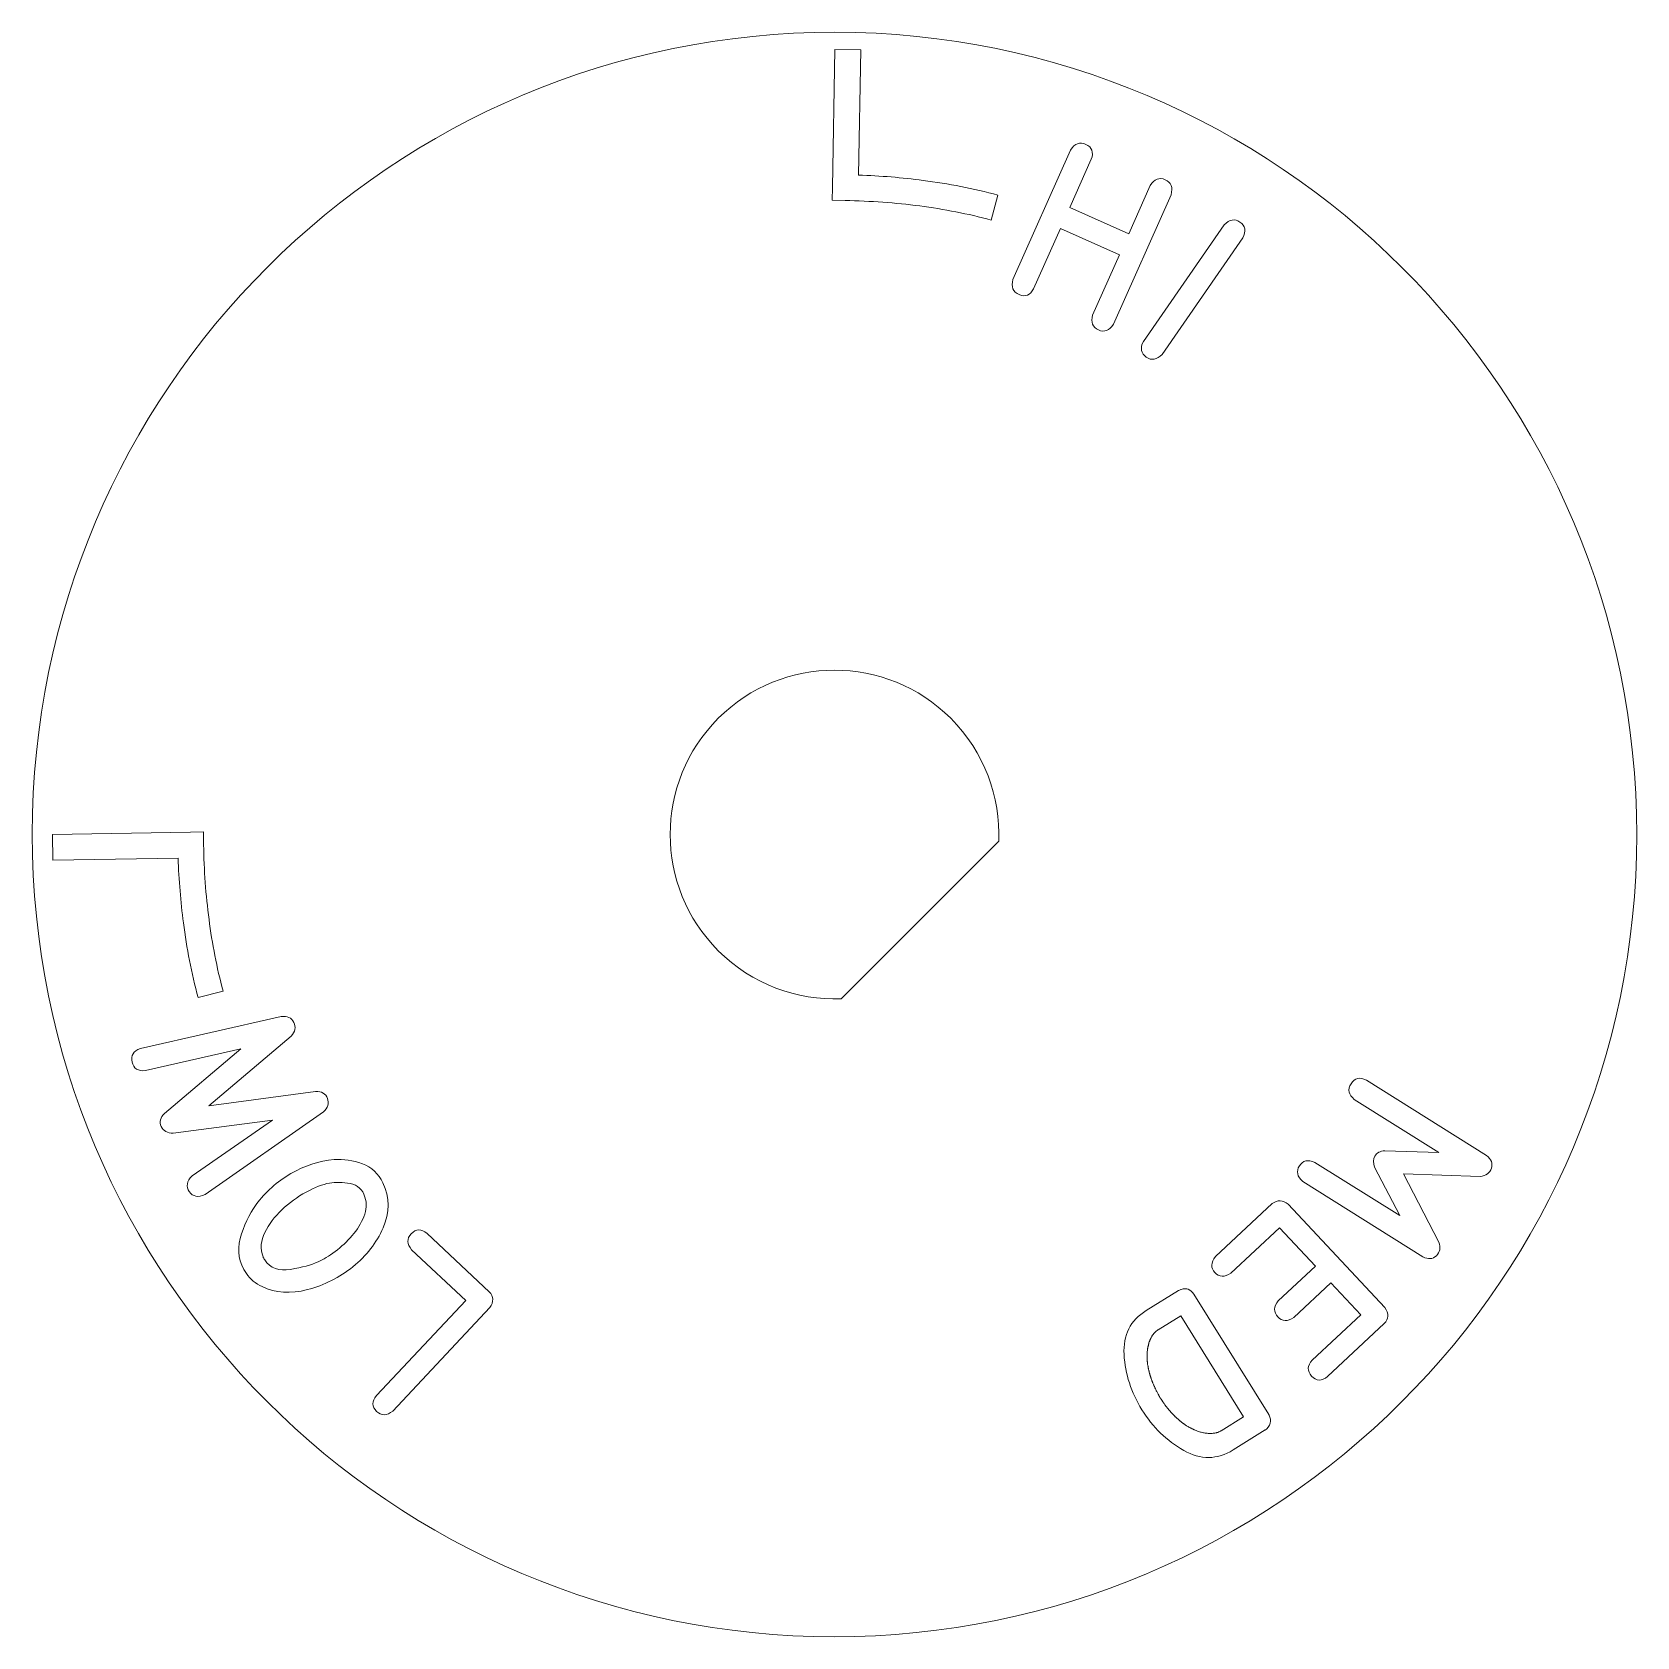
# Model space of a CAD drawing. Header units: millimetres. Extents: x -288 to 359, y -150 to 98.
# Drawn here: x -205.18 to -174.18, y -140.06 to -109.05 of the extents above; entities that cross this region are included whole.
import ezdxf

# ---------------------------------------------------------------- set-up
doc = ezdxf.new("R2010")
doc.units = ezdxf.units.MM
doc.header["$MEASUREMENT"] = 0
doc.layers.add('Cut', color=7, linetype='Continuous', plot=False)
doc.layers.add('Engrave', color=7, linetype='Continuous')

msp = doc.modelspace()

# ---------------------------------------------------------------- linework, layer by layer
at = {"layer": 'Cut', "color": 250, "lineweight": 9}
for points, knots in [([(-174.1808, -124.5578), (-174.1841, -133.1182), (-181.1264, -140.0551), (-189.6868, -140.0518), (-189.6868, -140.0518), (-198.2471, -140.0485), (-205.1841, -133.1063), (-205.1808, -124.5458), (-205.1808, -124.5458), (-205.1775, -115.9854), (-198.2352, -109.0485), (-189.6748, -109.0518), (-189.6748, -109.0518), (-181.1145, -109.0551), (-174.1775, -115.9973), (-174.1808, -124.5578)], [0, 0, 0, 0, 0.2, 0.2, 0.2, 0.2, 0.4, 0.4, 0.4, 0.4, 0.6, 0.6, 0.6, 0.6, 1, 1, 1, 1]), ([(-187.4357, -122.3067), (-186.7827, -122.9597), (-186.4738, -123.8266), (-186.5086, -124.6818), (-186.5086, -124.6818), (-186.5086, -124.6818), (-189.5508, -127.724), (-189.5508, -127.724), (-189.5508, -127.724), (-190.406, -127.7588), (-191.2729, -127.4499), (-191.9259, -126.7969), (-191.9259, -126.7969), (-193.1658, -125.557), (-193.1658, -123.5466), (-191.9259, -122.3067), (-191.9259, -122.3067), (-190.686, -121.0668), (-188.6756, -121.0668), (-187.4357, -122.3067)], [0, 0, 0, 0, 0.1666667, 0.1666667, 0.1666667, 0.1666667, 0.3333333, 0.3333333, 0.3333333, 0.3333333, 0.5, 0.5, 0.5, 0.5, 0.6666667, 0.6666667, 0.6666667, 0.6666667, 1, 1, 1, 1])]:
    msp.add_open_spline(points, degree=3, knots=knots, dxfattribs=at)
at = {"layer": 'Engrave', "color": 240, "lineweight": 9}
for points, knots in [([(-189.175, -109.3907), (-189.175, -109.3907), (-189.2159, -111.811), (-189.2159, -111.811), (-189.2159, -111.811), (-188.7934, -111.8259), (-188.3774, -111.8597), (-187.9686, -111.9135), (-187.9686, -111.9135), (-187.4763, -111.9783), (-186.9936, -112.072), (-186.5223, -112.1966), (-186.5223, -112.1966), (-186.5223, -112.1966), (-186.6507, -112.6793), (-186.6507, -112.6793), (-186.6507, -112.6793), (-187.103, -112.5597), (-187.5645, -112.4701), (-188.0335, -112.4083), (-188.0335, -112.4083), (-188.5061, -112.3461), (-188.987, -112.3116), (-189.4749, -112.3029), (-189.4749, -112.3029), (-189.4749, -112.3029), (-189.7242, -112.2986), (-189.7242, -112.2986), (-189.7242, -112.2986), (-189.7242, -112.2986), (-189.72, -112.0494), (-189.72, -112.0494), (-189.72, -112.0494), (-189.72, -112.0494), (-189.675, -109.3823), (-189.675, -109.3823), (-189.675, -109.3823), (-189.675, -109.3823), (-189.175, -109.3907), (-189.175, -109.3907)], [0, 0, 0, 0, 0.0909091, 0.0909091, 0.0909091, 0.0909091, 0.1818182, 0.1818182, 0.1818182, 0.1818182, 0.2727273, 0.2727273, 0.2727273, 0.2727273, 0.3636364, 0.3636364, 0.3636364, 0.3636364, 0.4545455, 0.4545455, 0.4545455, 0.4545455, 0.5454545, 0.5454545, 0.5454545, 0.5454545, 0.6363636, 0.6363636, 0.6363636, 0.6363636, 0.7272727, 0.7272727, 0.7272727, 0.7272727, 0.8181818, 0.8181818, 0.8181818, 0.8181818, 1, 1, 1, 1]), ([(-186.2322, -113.8297), (-186.2322, -113.8297), (-185.1187, -111.3271), (-185.1187, -111.3271), (-185.1187, -111.3271), (-185.0383, -111.2003), (-184.9394, -111.1641), (-184.823, -111.219), (-184.823, -111.219), (-184.706, -111.2734), (-184.6713, -111.369), (-184.7195, -111.5046), (-184.7195, -111.5046), (-184.7195, -111.5046), (-185.1355, -112.4403), (-185.1355, -112.4403), (-185.1355, -112.4403), (-185.1355, -112.4403), (-183.9962, -112.9475), (-183.9962, -112.9475), (-183.9962, -112.9475), (-183.9962, -112.9475), (-183.5798, -112.0117), (-183.5798, -112.0117), (-183.5798, -112.0117), (-183.501, -111.8874), (-183.4043, -111.8502), (-183.2905, -111.9004), (-183.2905, -111.9004), (-183.1765, -111.9506), (-183.1387, -112.0472), (-183.1776, -112.1908), (-183.1776, -112.1908), (-183.1776, -112.1908), (-184.291, -114.6933), (-184.291, -114.6933), (-184.291, -114.6933), (-184.3714, -114.8171), (-184.468, -114.8538), (-184.5814, -114.8026), (-184.5814, -114.8026), (-184.6952, -114.7514), (-184.732, -114.6552), (-184.6933, -114.5148), (-184.6933, -114.5148), (-184.6933, -114.5148), (-184.1748, -113.3497), (-184.1748, -113.3497), (-184.1748, -113.3497), (-184.1748, -113.3497), (-185.3147, -112.8426), (-185.3147, -112.8426), (-185.3147, -112.8426), (-185.3147, -112.8426), (-185.833, -114.0077), (-185.833, -114.0077), (-185.833, -114.0077), (-185.9014, -114.1331), (-185.9948, -114.171), (-186.1134, -114.1202), (-186.1134, -114.1202), (-186.2326, -114.0694), (-186.272, -113.9728), (-186.2322, -113.8297)], [0, 0, 0, 0, 0.0588235, 0.0588235, 0.0588235, 0.0588235, 0.1176471, 0.1176471, 0.1176471, 0.1176471, 0.1764706, 0.1764706, 0.1764706, 0.1764706, 0.2352941, 0.2352941, 0.2352941, 0.2352941, 0.2941176, 0.2941176, 0.2941176, 0.2941176, 0.3529412, 0.3529412, 0.3529412, 0.3529412, 0.4117647, 0.4117647, 0.4117647, 0.4117647, 0.4705882, 0.4705882, 0.4705882, 0.4705882, 0.5294118, 0.5294118, 0.5294118, 0.5294118, 0.5882353, 0.5882353, 0.5882353, 0.5882353, 0.6470588, 0.6470588, 0.6470588, 0.6470588, 0.7058824, 0.7058824, 0.7058824, 0.7058824, 0.7647059, 0.7647059, 0.7647059, 0.7647059, 0.8235294, 0.8235294, 0.8235294, 0.8235294, 0.8823529, 0.8823529, 0.8823529, 0.8823529, 1, 1, 1, 1]), ([(-183.3523, -115.2751), (-183.4542, -115.3822), (-183.5557, -115.3994), (-183.6575, -115.3282), (-183.6575, -115.3282), (-183.7598, -115.257), (-183.7786, -115.1554), (-183.7137, -115.0246), (-183.7137, -115.0246), (-183.7137, -115.0246), (-182.1515, -112.7742), (-182.1515, -112.7742), (-182.1515, -112.7742), (-182.0508, -112.667), (-181.9491, -112.6488), (-181.8463, -112.7189), (-181.8463, -112.7189), (-181.7441, -112.7896), (-181.7253, -112.8917), (-181.79, -113.0252), (-181.79, -113.0252), (-181.79, -113.0252), (-183.3523, -115.2751), (-183.3523, -115.2751)], [0, 0, 0, 0, 0.1428571, 0.1428571, 0.1428571, 0.1428571, 0.2857143, 0.2857143, 0.2857143, 0.2857143, 0.4285714, 0.4285714, 0.4285714, 0.4285714, 0.5714286, 0.5714286, 0.5714286, 0.5714286, 0.7142857, 0.7142857, 0.7142857, 0.7142857, 1, 1, 1, 1]), ([(-204.7831, -125.0501), (-204.7831, -125.0501), (-202.3629, -125.0103), (-202.3629, -125.0103), (-202.3629, -125.0103), (-202.3481, -125.4327), (-202.3145, -125.8487), (-202.2608, -126.2576), (-202.2608, -126.2576), (-202.1962, -126.7499), (-202.1028, -127.2326), (-201.9783, -127.704), (-201.9783, -127.704), (-201.9783, -127.704), (-201.4956, -127.5758), (-201.4956, -127.5758), (-201.4956, -127.5758), (-201.6151, -127.1235), (-201.7045, -126.6619), (-201.766, -126.1929), (-201.766, -126.1929), (-201.828, -125.7203), (-201.8623, -125.2393), (-201.8708, -124.7514), (-201.8708, -124.7514), (-201.8708, -124.7514), (-201.8751, -124.5021), (-201.8751, -124.5021), (-201.8751, -124.5021), (-201.8751, -124.5021), (-202.1242, -124.5062), (-202.1242, -124.5062), (-202.1242, -124.5062), (-202.1242, -124.5062), (-204.7913, -124.5501), (-204.7913, -124.5501), (-204.7913, -124.5501), (-204.7913, -124.5501), (-204.7831, -125.0501), (-204.7831, -125.0501)], [0, 0, 0, 0, 0.0909091, 0.0909091, 0.0909091, 0.0909091, 0.1818182, 0.1818182, 0.1818182, 0.1818182, 0.2727273, 0.2727273, 0.2727273, 0.2727273, 0.3636364, 0.3636364, 0.3636364, 0.3636364, 0.4545455, 0.4545455, 0.4545455, 0.4545455, 0.5454545, 0.5454545, 0.5454545, 0.5454545, 0.6363636, 0.6363636, 0.6363636, 0.6363636, 0.7272727, 0.7272727, 0.7272727, 0.7272727, 0.8181818, 0.8181818, 0.8181818, 0.8181818, 1, 1, 1, 1]), ([(-202.6265, -129.9397), (-202.6265, -129.9397), (-201.152, -128.6939), (-201.152, -128.6939), (-201.152, -128.6939), (-201.152, -128.6939), (-202.9932, -129.1124), (-202.9932, -129.1124), (-202.9932, -129.1124), (-203.1381, -129.129), (-203.2243, -129.0742), (-203.2517, -128.9484), (-203.2517, -128.9484), (-203.2799, -128.8222), (-203.2261, -128.7349), (-203.0915, -128.6868), (-203.0915, -128.6868), (-203.0915, -128.6868), (-200.3724, -128.0694), (-200.3724, -128.0694), (-200.3724, -128.0694), (-200.2546, -128.0531), (-200.1728, -128.091), (-200.1275, -128.1821), (-200.1275, -128.1821), (-200.0828, -128.2734), (-200.1006, -128.3619), (-200.1814, -128.4472), (-200.1814, -128.4472), (-200.1814, -128.4472), (-201.7721, -129.7919), (-201.7721, -129.7919), (-201.7721, -129.7919), (-201.7721, -129.7919), (-199.7095, -129.5144), (-199.7095, -129.5144), (-199.7095, -129.5144), (-199.5877, -129.5123), (-199.5107, -129.5582), (-199.4776, -129.6506), (-199.4776, -129.6506), (-199.4446, -129.7434), (-199.4709, -129.8304), (-199.5564, -129.9126), (-199.5564, -129.9126), (-199.5564, -129.9126), (-201.842, -131.5102), (-201.842, -131.5102), (-201.842, -131.5102), (-201.9769, -131.57), (-202.0781, -131.5507), (-202.1462, -131.4518), (-202.1462, -131.4518), (-202.2142, -131.3535), (-202.1965, -131.2517), (-202.0926, -131.1471), (-202.0926, -131.1471), (-202.0926, -131.1471), (-200.5399, -130.0684), (-200.5399, -130.0684), (-200.5399, -130.0684), (-200.5399, -130.0684), (-202.4567, -130.3235), (-202.4567, -130.3235), (-202.4567, -130.3235), (-202.5683, -130.3245), (-202.6454, -130.2806), (-202.6874, -130.1926), (-202.6874, -130.1926), (-202.73, -130.1047), (-202.7095, -130.0203), (-202.6265, -129.9397)], [0, 0, 0, 0, 0.0526316, 0.0526316, 0.0526316, 0.0526316, 0.1052632, 0.1052632, 0.1052632, 0.1052632, 0.1578947, 0.1578947, 0.1578947, 0.1578947, 0.2105263, 0.2105263, 0.2105263, 0.2105263, 0.2631579, 0.2631579, 0.2631579, 0.2631579, 0.3157895, 0.3157895, 0.3157895, 0.3157895, 0.3684211, 0.3684211, 0.3684211, 0.3684211, 0.4210526, 0.4210526, 0.4210526, 0.4210526, 0.4736842, 0.4736842, 0.4736842, 0.4736842, 0.5263158, 0.5263158, 0.5263158, 0.5263158, 0.5789474, 0.5789474, 0.5789474, 0.5789474, 0.6315789, 0.6315789, 0.6315789, 0.6315789, 0.6842105, 0.6842105, 0.6842105, 0.6842105, 0.7368421, 0.7368421, 0.7368421, 0.7368421, 0.7894737, 0.7894737, 0.7894737, 0.7894737, 0.8421053, 0.8421053, 0.8421053, 0.8421053, 0.8947368, 0.8947368, 0.8947368, 0.8947368, 1, 1, 1, 1]), ([(-180.6324, -131.256), (-180.7425, -131.1602), (-180.7647, -131.0597), (-180.699, -130.9554), (-180.699, -130.9554), (-180.6329, -130.8512), (-180.5334, -130.8279), (-180.4001, -130.8862), (-180.4001, -130.8862), (-180.4001, -130.8862), (-178.7609, -131.9146), (-178.7609, -131.9146), (-178.7609, -131.9146), (-178.7609, -131.9146), (-179.2486, -130.9812), (-179.2486, -130.9812), (-179.2486, -130.9812), (-179.2761, -130.897), (-179.2729, -130.824), (-179.2385, -130.7637), (-179.2385, -130.7637), (-179.2041, -130.7028), (-179.1406, -130.6689), (-179.0486, -130.6621), (-179.0486, -130.6621), (-179.0486, -130.6621), (-178.0013, -130.6956), (-178.0013, -130.6956), (-178.0013, -130.6956), (-178.0013, -130.6956), (-179.6373, -129.6708), (-179.6373, -129.6708), (-179.6373, -129.6708), (-179.75, -129.5803), (-179.7711, -129.4792), (-179.7002, -129.3671), (-179.7002, -129.3671), (-179.6293, -129.2549), (-179.5304, -129.2322), (-179.4044, -129.2993), (-179.4044, -129.2993), (-179.4044, -129.2993), (-177.0864, -130.754), (-177.0864, -130.754), (-177.0864, -130.754), (-176.9901, -130.8238), (-176.9578, -130.9059), (-176.9891, -130.9995), (-176.9891, -130.9995), (-177.0209, -131.0932), (-177.0929, -131.1466), (-177.2061, -131.1598), (-177.2061, -131.1598), (-177.2061, -131.1598), (-178.6877, -131.1103), (-178.6877, -131.1103), (-178.6877, -131.1103), (-178.6877, -131.1103), (-178.0027, -132.4291), (-178.0027, -132.4291), (-178.0027, -132.4291), (-177.9652, -132.5366), (-177.9816, -132.6245), (-178.0519, -132.6916), (-178.0519, -132.6916), (-178.1224, -132.7588), (-178.2097, -132.7651), (-178.3144, -132.7106), (-178.3144, -132.7106), (-178.3144, -132.7106), (-180.6324, -131.256), (-180.6324, -131.256)], [0, 0, 0, 0, 0.0526316, 0.0526316, 0.0526316, 0.0526316, 0.1052632, 0.1052632, 0.1052632, 0.1052632, 0.1578947, 0.1578947, 0.1578947, 0.1578947, 0.2105263, 0.2105263, 0.2105263, 0.2105263, 0.2631579, 0.2631579, 0.2631579, 0.2631579, 0.3157895, 0.3157895, 0.3157895, 0.3157895, 0.3684211, 0.3684211, 0.3684211, 0.3684211, 0.4210526, 0.4210526, 0.4210526, 0.4210526, 0.4736842, 0.4736842, 0.4736842, 0.4736842, 0.5263158, 0.5263158, 0.5263158, 0.5263158, 0.5789474, 0.5789474, 0.5789474, 0.5789474, 0.6315789, 0.6315789, 0.6315789, 0.6315789, 0.6842105, 0.6842105, 0.6842105, 0.6842105, 0.7368421, 0.7368421, 0.7368421, 0.7368421, 0.7894737, 0.7894737, 0.7894737, 0.7894737, 0.8421053, 0.8421053, 0.8421053, 0.8421053, 0.8947368, 0.8947368, 0.8947368, 0.8947368, 1, 1, 1, 1]), ([(-200.8569, -131.6999), (-200.676, -131.459), (-200.4522, -131.2604), (-200.1857, -131.1045), (-200.1857, -131.1045), (-199.9192, -130.9484), (-199.6401, -130.8585), (-199.3485, -130.8337), (-199.3485, -130.8337), (-199.1664, -130.8193), (-198.9845, -130.8462), (-198.8032, -130.9138), (-198.8032, -130.9138), (-198.6217, -130.9819), (-198.4898, -131.1044), (-198.4076, -131.2808), (-198.4076, -131.2808), (-198.2748, -131.5696), (-198.2723, -131.8595), (-198.4015, -132.1508), (-198.4015, -132.1508), (-198.5302, -132.4421), (-198.7245, -132.6926), (-198.9848, -132.902), (-198.9848, -132.902), (-199.245, -133.1115), (-199.5375, -133.259), (-199.8625, -133.3452), (-199.8625, -133.3452), (-200.1871, -133.4312), (-200.4797, -133.4121), (-200.7398, -133.2881), (-200.7398, -133.2881), (-200.8672, -133.2281), (-200.9686, -133.1432), (-201.0445, -133.0335), (-201.0445, -133.0335), (-201.1891, -132.8247), (-201.2282, -132.5992), (-201.1621, -132.3575), (-201.1621, -132.3575), (-201.0965, -132.1164), (-200.9949, -131.897), (-200.8569, -131.6999)], [0, 0, 0, 0, 0.0833333, 0.0833333, 0.0833333, 0.0833333, 0.1666667, 0.1666667, 0.1666667, 0.1666667, 0.25, 0.25, 0.25, 0.25, 0.3333333, 0.3333333, 0.3333333, 0.3333333, 0.4166667, 0.4166667, 0.4166667, 0.4166667, 0.5, 0.5, 0.5, 0.5, 0.5833333, 0.5833333, 0.5833333, 0.5833333, 0.6666667, 0.6666667, 0.6666667, 0.6666667, 0.75, 0.75, 0.75, 0.75, 0.8333333, 0.8333333, 0.8333333, 0.8333333, 1, 1, 1, 1]), ([(-200.6894, -132.7729), (-200.5813, -132.9293), (-200.4153, -132.9894), (-200.1919, -132.9533), (-200.1919, -132.9533), (-199.968, -132.9173), (-199.7895, -132.8685), (-199.6555, -132.8074), (-199.6555, -132.8074), (-199.5581, -132.7638), (-199.4489, -132.6973), (-199.3285, -132.6076), (-199.3285, -132.6076), (-199.2082, -132.5184), (-199.099, -132.4161), (-199.0009, -132.3019), (-199.0009, -132.3019), (-198.9022, -132.1873), (-198.8263, -132.0652), (-198.7736, -131.9357), (-198.7736, -131.9357), (-198.721, -131.8057), (-198.7138, -131.6792), (-198.7526, -131.5558), (-198.7526, -131.5558), (-198.7979, -131.4107), (-198.8924, -131.3248), (-199.0362, -131.297), (-199.0362, -131.297), (-199.1807, -131.2692), (-199.3156, -131.2662), (-199.441, -131.2875), (-199.441, -131.2875), (-199.5702, -131.3101), (-199.7196, -131.3679), (-199.8902, -131.4612), (-199.8902, -131.4612), (-200.0603, -131.555), (-200.2161, -131.6685), (-200.3582, -131.802), (-200.3582, -131.802), (-200.4997, -131.9361), (-200.6096, -132.0819), (-200.6877, -132.2405), (-200.6877, -132.2405), (-200.7659, -132.3986), (-200.7773, -132.5551), (-200.7227, -132.7093), (-200.7227, -132.7093), (-200.7158, -132.7295), (-200.7047, -132.7511), (-200.6894, -132.7729)], [0, 0, 0, 0, 0.0714286, 0.0714286, 0.0714286, 0.0714286, 0.1428571, 0.1428571, 0.1428571, 0.1428571, 0.2142857, 0.2142857, 0.2142857, 0.2142857, 0.2857143, 0.2857143, 0.2857143, 0.2857143, 0.3571429, 0.3571429, 0.3571429, 0.3571429, 0.4285714, 0.4285714, 0.4285714, 0.4285714, 0.5, 0.5, 0.5, 0.5, 0.5714286, 0.5714286, 0.5714286, 0.5714286, 0.6428571, 0.6428571, 0.6428571, 0.6428571, 0.7142857, 0.7142857, 0.7142857, 0.7142857, 0.7857143, 0.7857143, 0.7857143, 0.7857143, 0.8571429, 0.8571429, 0.8571429, 0.8571429, 1, 1, 1, 1]), ([(-180.4496, -134.7103), (-180.4496, -134.7103), (-179.5113, -133.8334), (-179.5113, -133.8334), (-179.5113, -133.8334), (-179.5113, -133.8334), (-180.0896, -133.2144), (-180.0896, -133.2144), (-180.0896, -133.2144), (-180.0896, -133.2144), (-180.8051, -133.8825), (-180.8051, -133.8825), (-180.8051, -133.8825), (-180.927, -133.9667), (-181.0306, -133.9633), (-181.1161, -133.871), (-181.1161, -133.871), (-181.2011, -133.7788), (-181.1977, -133.6757), (-181.1058, -133.561), (-181.1058, -133.561), (-181.1058, -133.561), (-180.3897, -132.8925), (-180.3897, -132.8925), (-180.3897, -132.8925), (-180.3897, -132.8925), (-181.0845, -132.1488), (-181.0845, -132.1488), (-181.0845, -132.1488), (-181.0845, -132.1488), (-182.0234, -133.0256), (-182.0234, -133.0256), (-182.0234, -133.0256), (-182.1447, -133.1093), (-182.2479, -133.1059), (-182.3323, -133.0152), (-182.3323, -133.0152), (-182.4168, -132.9246), (-182.4128, -132.822), (-182.3204, -132.7074), (-182.3204, -132.7074), (-182.3204, -132.7074), (-181.2248, -131.6836), (-181.2248, -131.6836), (-181.2248, -131.6836), (-181.1189, -131.6076), (-181.0152, -131.6112), (-180.9137, -131.6945), (-180.9137, -131.6945), (-180.9137, -131.6945), (-179.0462, -133.6937), (-179.0462, -133.6937), (-179.0462, -133.6937), (-178.9671, -133.8071), (-178.9717, -133.9097), (-179.0587, -134.0027), (-179.0587, -134.0027), (-179.0587, -134.0027), (-180.1548, -135.0265), (-180.1548, -135.0265), (-180.1548, -135.0265), (-180.2687, -135.1171), (-180.3713, -135.1136), (-180.4621, -135.0155), (-180.4621, -135.0155), (-180.5534, -134.9174), (-180.5489, -134.8159), (-180.4496, -134.7103)], [0, 0, 0, 0, 0.0555556, 0.0555556, 0.0555556, 0.0555556, 0.1111111, 0.1111111, 0.1111111, 0.1111111, 0.1666667, 0.1666667, 0.1666667, 0.1666667, 0.2222222, 0.2222222, 0.2222222, 0.2222222, 0.2777778, 0.2777778, 0.2777778, 0.2777778, 0.3333333, 0.3333333, 0.3333333, 0.3333333, 0.3888889, 0.3888889, 0.3888889, 0.3888889, 0.4444444, 0.4444444, 0.4444444, 0.4444444, 0.5, 0.5, 0.5, 0.5, 0.5555556, 0.5555556, 0.5555556, 0.5555556, 0.6111111, 0.6111111, 0.6111111, 0.6111111, 0.6666667, 0.6666667, 0.6666667, 0.6666667, 0.7222222, 0.7222222, 0.7222222, 0.7222222, 0.7777778, 0.7777778, 0.7777778, 0.7777778, 0.8333333, 0.8333333, 0.8333333, 0.8333333, 0.8888889, 0.8888889, 0.8888889, 0.8888889, 1, 1, 1, 1]), ([(-196.3526, -133.3857), (-196.2656, -133.4788), (-196.2611, -133.5813), (-196.3396, -133.6936), (-196.3396, -133.6936), (-196.3396, -133.6936), (-198.2133, -135.6916), (-198.2133, -135.6916), (-198.2133, -135.6916), (-198.3305, -135.7855), (-198.4353, -135.7875), (-198.5281, -135.6972), (-198.5281, -135.6972), (-198.6204, -135.6068), (-198.6217, -135.5053), (-198.5315, -135.3929), (-198.5315, -135.3929), (-198.5315, -135.3929), (-196.8064, -133.5527), (-196.8064, -133.5527), (-196.8064, -133.5527), (-196.8064, -133.5527), (-197.8507, -132.5755), (-197.8507, -132.5755), (-197.8507, -132.5755), (-197.9468, -132.4636), (-197.9487, -132.3598), (-197.8579, -132.265), (-197.8579, -132.265), (-197.7665, -132.1696), (-197.6649, -132.1682), (-197.5531, -132.2605), (-197.5531, -132.2605), (-197.5531, -132.2605), (-196.3526, -133.3857), (-196.3526, -133.3857)], [0, 0, 0, 0, 0.1, 0.1, 0.1, 0.1, 0.2, 0.2, 0.2, 0.2, 0.3, 0.3, 0.3, 0.3, 0.4, 0.4, 0.4, 0.4, 0.5, 0.5, 0.5, 0.5, 0.6, 0.6, 0.6, 0.6, 0.7, 0.7, 0.7, 0.7, 0.8, 0.8, 0.8, 0.8, 1, 1, 1, 1]), ([(-181.3603, -136.0569), (-181.3603, -136.0569), (-181.98, -136.4426), (-181.98, -136.4426), (-181.98, -136.4426), (-182.2879, -136.6342), (-182.606, -136.6374), (-182.9341, -136.4521), (-182.9341, -136.4521), (-183.2622, -136.2669), (-183.531, -136.006), (-183.7405, -135.6695), (-183.7405, -135.6695), (-183.9499, -135.3323), (-184.0653, -134.9757), (-184.0859, -134.5995), (-184.0859, -134.5995), (-184.1065, -134.2232), (-183.9636, -133.9395), (-183.6568, -133.748), (-183.6568, -133.748), (-183.6568, -133.748), (-183.037, -133.3628), (-183.037, -133.3628), (-183.037, -133.3628), (-183.037, -133.3628), (-183.0397, -133.3644), (-183.0397, -133.3644), (-183.0397, -133.3644), (-183.0397, -133.3644), (-183.037, -133.3628), (-183.037, -133.3628), (-183.037, -133.3628), (-183.0053, -133.3491), (-182.9879, -133.3417), (-182.9847, -133.3412), (-182.9847, -133.3412), (-182.8798, -133.3062), (-182.7978, -133.338), (-182.7381, -133.4359), (-182.7381, -133.4359), (-182.7381, -133.4359), (-182.7365, -133.4348), (-182.7365, -133.4348), (-182.7365, -133.4348), (-182.7365, -133.4348), (-181.292, -135.759), (-181.292, -135.759), (-181.292, -135.759), (-181.2893, -135.7611), (-181.2868, -135.7643), (-181.284, -135.7685), (-181.284, -135.7685), (-181.2566, -135.8182), (-181.2502, -135.8712), (-181.265, -135.9273), (-181.265, -135.9273), (-181.2794, -135.9828), (-181.3116, -136.0267), (-181.3613, -136.0575), (-181.3613, -136.0575), (-181.3613, -136.0575), (-181.3603, -136.0569), (-181.3603, -136.0569)], [0, 0, 0, 0, 0.0588235, 0.0588235, 0.0588235, 0.0588235, 0.1176471, 0.1176471, 0.1176471, 0.1176471, 0.1764706, 0.1764706, 0.1764706, 0.1764706, 0.2352941, 0.2352941, 0.2352941, 0.2352941, 0.2941176, 0.2941176, 0.2941176, 0.2941176, 0.3529412, 0.3529412, 0.3529412, 0.3529412, 0.4117647, 0.4117647, 0.4117647, 0.4117647, 0.4705882, 0.4705882, 0.4705882, 0.4705882, 0.5294118, 0.5294118, 0.5294118, 0.5294118, 0.5882353, 0.5882353, 0.5882353, 0.5882353, 0.6470588, 0.6470588, 0.6470588, 0.6470588, 0.7058824, 0.7058824, 0.7058824, 0.7058824, 0.7647059, 0.7647059, 0.7647059, 0.7647059, 0.8235294, 0.8235294, 0.8235294, 0.8235294, 0.8823529, 0.8823529, 0.8823529, 0.8823529, 1, 1, 1, 1]), ([(-183.4261, -134.1195), (-183.4276, -134.1206), (-183.4293, -134.1216), (-183.4308, -134.1227), (-183.4308, -134.1227), (-183.4329, -134.1238), (-183.4351, -134.1248), (-183.4377, -134.1264), (-183.4377, -134.1264), (-183.4393, -134.1274), (-183.4409, -134.129), (-183.4419, -134.1301), (-183.4419, -134.1301), (-183.443, -134.1311), (-183.4446, -134.1327), (-183.4472, -134.1344), (-183.4472, -134.1344), (-183.4493, -134.1353), (-183.4509, -134.1369), (-183.453, -134.1386), (-183.453, -134.1386), (-183.4546, -134.1406), (-183.4573, -134.1423), (-183.4599, -134.1438), (-183.4599, -134.1438), (-183.4615, -134.1449), (-183.4631, -134.1465), (-183.4647, -134.1481), (-183.4647, -134.1481), (-183.4663, -134.1491), (-183.4678, -134.1507), (-183.4705, -134.1528), (-183.4705, -134.1528), (-183.4726, -134.1539), (-183.4742, -134.155), (-183.4758, -134.1566), (-183.4758, -134.1566), (-183.4768, -134.1582), (-183.4789, -134.1597), (-183.4816, -134.1613), (-183.4816, -134.1613), (-183.4842, -134.165), (-183.4869, -134.1682), (-183.4906, -134.1703), (-183.4906, -134.1703), (-183.4922, -134.1713), (-183.4938, -134.1735), (-183.4948, -134.1756), (-183.4948, -134.1756), (-183.4954, -134.1783), (-183.497, -134.1803), (-183.499, -134.183), (-183.499, -134.183), (-183.5006, -134.184), (-183.5028, -134.1857), (-183.5049, -134.1872), (-183.5049, -134.1872), (-183.5065, -134.1893), (-183.5086, -134.1915), (-183.5107, -134.1941), (-183.5107, -134.1941), (-183.5123, -134.1952), (-183.5139, -134.1968), (-183.5149, -134.1984), (-183.5149, -134.1984), (-183.5166, -134.2004), (-183.5181, -134.2026), (-183.5203, -134.2052), (-183.5203, -134.2052), (-183.5245, -134.2105), (-183.5271, -134.2147), (-183.5287, -134.218), (-183.5287, -134.218), (-183.5414, -134.2327), (-183.5446, -134.2375), (-183.5387, -134.2312), (-183.5387, -134.2312), (-183.5404, -134.2322), (-183.5414, -134.2343), (-183.5424, -134.2364), (-183.5424, -134.2364), (-183.5435, -134.2391), (-183.5451, -134.2412), (-183.5472, -134.2439), (-183.5472, -134.2439), (-183.5515, -134.2539), (-183.5541, -134.2587), (-183.5536, -134.2571), (-183.5536, -134.2571), (-183.5594, -134.2672), (-183.5626, -134.2719), (-183.5626, -134.2719), (-183.5626, -134.2719), (-183.5637, -134.274), (-183.5647, -134.2761), (-183.5657, -134.2782), (-183.5657, -134.2782), (-183.5668, -134.2809), (-183.5678, -134.2835), (-183.5695, -134.2873), (-183.5695, -134.2873), (-183.5742, -134.2973), (-183.5763, -134.3025), (-183.5763, -134.3025), (-183.5763, -134.3025), (-183.5774, -134.3042), (-183.579, -134.3068), (-183.5806, -134.3095), (-183.5806, -134.3095), (-183.5817, -134.3121), (-183.5832, -134.3153), (-183.5848, -134.3184), (-183.5848, -134.3184), (-183.5858, -134.3206), (-183.587, -134.3227), (-183.5875, -134.3259), (-183.5875, -134.3259), (-183.5879, -134.3285), (-183.589, -134.3317), (-183.5906, -134.3349), (-183.5906, -134.3349), (-183.5922, -134.337), (-183.5933, -134.339), (-183.5938, -134.3417), (-183.5938, -134.3417), (-183.5949, -134.3438), (-183.5959, -134.3471), (-183.5975, -134.3502), (-183.5975, -134.3502), (-183.5985, -134.3534), (-183.6007, -134.3592), (-183.6044, -134.3692), (-183.6044, -134.3692), (-183.607, -134.3804), (-183.6081, -134.3862), (-183.6081, -134.3862), (-183.6081, -134.3862), (-183.6092, -134.3889), (-183.6097, -134.392), (-183.6102, -134.3947), (-183.6102, -134.3947), (-183.6108, -134.3973), (-183.6118, -134.401), (-183.6128, -134.4053), (-183.6128, -134.4053), (-183.6134, -134.4078), (-183.614, -134.411), (-183.615, -134.4137), (-183.615, -134.4137), (-183.6155, -134.4169), (-183.616, -134.42), (-183.6171, -134.4243), (-183.6171, -134.4243), (-183.6187, -134.428), (-183.6208, -134.4338), (-183.6224, -134.4423), (-183.6224, -134.4423), (-183.6234, -134.4455), (-183.624, -134.4481), (-183.6245, -134.4508), (-183.6245, -134.4508), (-183.625, -134.4539), (-183.6261, -134.4571), (-183.6271, -134.4619), (-183.6271, -134.4619), (-183.6277, -134.4646), (-183.6282, -134.4677), (-183.6287, -134.4709), (-183.6287, -134.4709), (-183.6287, -134.474), (-183.6298, -134.4778), (-183.6308, -134.482), (-183.6308, -134.482), (-183.6324, -134.5027), (-183.633, -134.5095), (-183.633, -134.5021), (-183.633, -134.5021), (-183.6351, -134.5116), (-183.6361, -134.519), (-183.6356, -134.5238), (-183.6356, -134.5238), (-183.6372, -134.5391), (-183.6378, -134.546), (-183.6373, -134.5449), (-183.6373, -134.5449), (-183.6372, -134.5487), (-183.6378, -134.5519), (-183.6383, -134.555), (-183.6383, -134.555), (-183.6382, -134.5586), (-183.6393, -134.5624), (-183.6404, -134.5666), (-183.6404, -134.5666), (-183.6404, -134.5703), (-183.6404, -134.574), (-183.6398, -134.5772), (-183.6398, -134.5772), (-183.6393, -134.5809), (-183.6398, -134.5846), (-183.6409, -134.5889), (-183.6409, -134.5889), (-183.6404, -134.592), (-183.6398, -134.5957), (-183.6404, -134.6005), (-183.6404, -134.6005), (-183.6403, -134.6047), (-183.6409, -134.609), (-183.6409, -134.6127), (-183.6409, -134.6127), (-183.6414, -134.6228), (-183.6419, -134.6301), (-183.6414, -134.6349), (-183.6414, -134.6349), (-183.6415, -134.6386), (-183.6414, -134.6423), (-183.6409, -134.646), (-183.6409, -134.646), (-183.6404, -134.6503), (-183.6404, -134.6544), (-183.6414, -134.6587), (-183.6414, -134.6587), (-183.6415, -134.6624), (-183.6415, -134.6662), (-183.6403, -134.6698), (-183.6403, -134.6698), (-183.6399, -134.674), (-183.6404, -134.6778), (-183.6415, -134.682), (-183.6415, -134.682), (-183.6404, -134.6878), (-183.6393, -134.6953), (-183.6383, -134.7042), (-183.6383, -134.7042), (-183.6388, -134.7079), (-183.6383, -134.7122), (-183.6372, -134.7164), (-183.6372, -134.7164), (-183.6367, -134.7206), (-183.6362, -134.7254), (-183.6367, -134.7306), (-183.6367, -134.7306), (-183.6367, -134.7344), (-183.6367, -134.7381), (-183.6362, -134.7418), (-183.6362, -134.7418), (-183.6357, -134.746), (-183.6351, -134.7503), (-183.6356, -134.7556), (-183.6356, -134.7556), (-183.6351, -134.7588), (-183.634, -134.7625), (-183.6335, -134.7666), (-183.6335, -134.7666), (-183.6325, -134.7709), (-183.6319, -134.7756), (-183.6314, -134.7799), (-183.6314, -134.7799), (-183.6314, -134.7863), (-183.6304, -134.7947), (-183.6282, -134.8053), (-183.6282, -134.8053), (-183.6235, -134.8327), (-183.6219, -134.8418), (-183.6246, -134.8323), (-183.6246, -134.8323), (-183.6234, -134.8354), (-183.6229, -134.8397), (-183.6214, -134.8444), (-183.6214, -134.8444), (-183.6203, -134.8492), (-183.6197, -134.854), (-183.6192, -134.8582), (-183.6192, -134.8582), (-183.6176, -134.8625), (-183.6166, -134.8667), (-183.616, -134.8709), (-183.616, -134.8709), (-183.615, -134.8751), (-183.6139, -134.8799), (-183.6134, -134.8858), (-183.6134, -134.8858), (-183.6108, -134.8952), (-183.6086, -134.9037), (-183.6065, -134.9106), (-183.6065, -134.9106), (-183.6055, -134.9148), (-183.6044, -134.9191), (-183.6034, -134.9232), (-183.6034, -134.9232), (-183.6028, -134.9275), (-183.6018, -134.9323), (-183.6007, -134.9381), (-183.6007, -134.9381), (-183.6028, -134.927), (-183.6002, -134.936), (-183.5933, -134.9646), (-183.5933, -134.9646), (-183.5923, -134.9699), (-183.5902, -134.9789), (-183.5875, -134.9915), (-183.5875, -134.9915), (-183.5849, -134.9953), (-183.5833, -134.9995), (-183.5822, -135.0043), (-183.5822, -135.0043), (-183.5811, -135.009), (-183.5796, -135.0138), (-183.578, -135.0186), (-183.578, -135.0186), (-183.5764, -135.0228), (-183.5753, -135.027), (-183.5737, -135.0312), (-183.5737, -135.0312), (-183.5721, -135.036), (-183.5706, -135.0408), (-183.5696, -135.0466), (-183.5696, -135.0466), (-183.5679, -135.0492), (-183.5669, -135.0529), (-183.5653, -135.0577), (-183.5653, -135.0577), (-183.5642, -135.0625), (-183.5627, -135.0673), (-183.561, -135.072), (-183.561, -135.072), (-183.5579, -135.0789), (-183.5541, -135.0879), (-183.5494, -135.0995), (-183.5494, -135.0995), (-183.5473, -135.1032), (-183.5457, -135.1075), (-183.5446, -135.1122), (-183.5446, -135.1122), (-183.543, -135.1164), (-183.5419, -135.1218), (-183.5399, -135.1265), (-183.5399, -135.1265), (-183.5377, -135.1302), (-183.5357, -135.1339), (-183.5341, -135.1387), (-183.5341, -135.1387), (-183.5325, -135.143), (-183.5309, -135.1477), (-183.5293, -135.1524), (-183.5293, -135.1524), (-183.5261, -135.1593), (-183.5224, -135.1683), (-183.5176, -135.1799), (-183.5176, -135.1799), (-183.5155, -135.1837), (-183.5135, -135.1879), (-183.5124, -135.1932), (-183.5124, -135.1932), (-183.5107, -135.1985), (-183.5092, -135.2032), (-183.507, -135.2086), (-183.507, -135.2086), (-183.5033, -135.2144), (-183.4991, -135.2233), (-183.4944, -135.235), (-183.4944, -135.235), (-183.4922, -135.2387), (-183.4901, -135.2424), (-183.488, -135.2466), (-183.488, -135.2466), (-183.4859, -135.2509), (-183.4838, -135.2556), (-183.4812, -135.2615), (-183.4812, -135.2615), (-183.4764, -135.2731), (-183.4722, -135.2821), (-183.4685, -135.2884), (-183.4685, -135.2884), (-183.4653, -135.2948), (-183.461, -135.3037), (-183.4541, -135.3144), (-183.4541, -135.3144), (-183.4515, -135.3207), (-183.4462, -135.3297), (-183.4393, -135.3413), (-183.4393, -135.3413), (-183.4361, -135.3477), (-183.4314, -135.3567), (-183.4251, -135.3672), (-183.4251, -135.3672), (-183.4225, -135.3715), (-183.4198, -135.3757), (-183.4177, -135.3799), (-183.4177, -135.3799), (-183.4155, -135.3843), (-183.4134, -135.389), (-183.4113, -135.3948), (-183.4113, -135.3948), (-183.4092, -135.3985), (-183.4071, -135.4022), (-183.405, -135.4064), (-183.405, -135.4064), (-183.4028, -135.4106), (-183.4002, -135.4155), (-183.397, -135.4207), (-183.397, -135.4207), (-183.3949, -135.4244), (-183.3923, -135.4281), (-183.3896, -135.4329), (-183.3896, -135.4329), (-183.387, -135.4372), (-183.3843, -135.4414), (-183.3811, -135.4455), (-183.3811, -135.4455), (-183.3785, -135.4504), (-183.3758, -135.4546), (-183.3738, -135.4583), (-183.3738, -135.4583), (-183.3711, -135.462), (-183.3684, -135.4663), (-183.3658, -135.471), (-183.3658, -135.471), (-183.3632, -135.4752), (-183.36, -135.4789), (-183.3574, -135.4827), (-183.3574, -135.4827), (-183.3547, -135.4863), (-183.3515, -135.4911), (-183.3483, -135.4964), (-183.3483, -135.4964), (-183.3457, -135.4996), (-183.3436, -135.5038), (-183.3409, -135.508), (-183.3409, -135.508), (-183.3383, -135.5123), (-183.3351, -135.517), (-183.3324, -135.5212), (-183.3324, -135.5212), (-183.3293, -135.5266), (-183.323, -135.5345), (-183.3134, -135.5462), (-183.3134, -135.5462), (-183.3071, -135.5567), (-183.3018, -135.5641), (-183.2976, -135.5689), (-183.2976, -135.5689), (-183.2938, -135.5747), (-183.2869, -135.5837), (-183.278, -135.5949), (-183.278, -135.5949), (-183.2711, -135.6054), (-183.2658, -135.6128), (-183.2615, -135.6176), (-183.2615, -135.6176), (-183.2579, -135.6239), (-183.2515, -135.6314), (-183.2436, -135.6408), (-183.2436, -135.6408), (-183.2404, -135.644), (-183.2373, -135.6477), (-183.2341, -135.6515), (-183.2341, -135.6515), (-183.2309, -135.6557), (-183.2277, -135.6599), (-183.2251, -135.6642), (-183.2251, -135.6642), (-183.2171, -135.6737), (-183.2103, -135.6811), (-183.2045, -135.6858), (-183.2045, -135.6858), (-183.2012, -135.689), (-183.198, -135.6922), (-183.1949, -135.6954), (-183.1949, -135.6954), (-183.1917, -135.6991), (-183.1886, -135.7028), (-183.1859, -135.7075), (-183.1859, -135.7075), (-183.1811, -135.7129), (-183.1747, -135.7202), (-183.1663, -135.7298), (-183.1663, -135.7298), (-183.1616, -135.7356), (-183.1552, -135.743), (-183.1468, -135.7525), (-183.1468, -135.7525), (-183.1366, -135.761), (-183.1298, -135.7674), (-183.1256, -135.7721), (-183.1256, -135.7721), (-183.1172, -135.7816), (-183.1113, -135.788), (-183.1076, -135.7917), (-183.1076, -135.7917), (-183.1039, -135.7943), (-183.1002, -135.7969), (-183.0965, -135.8007), (-183.0965, -135.8007), (-183.0933, -135.8038), (-183.0901, -135.8075), (-183.0864, -135.8112), (-183.0864, -135.8112), (-183.0832, -135.8144), (-183.0796, -135.8171), (-183.0753, -135.8202), (-183.0753, -135.8202), (-183.0711, -135.8229), (-183.0679, -135.8267), (-183.0647, -135.8308), (-183.0647, -135.8308), (-183.0425, -135.85), (-183.0356, -135.8557), (-183.0446, -135.8494), (-183.0446, -135.8494), (-183.0388, -135.8541), (-183.0319, -135.8605), (-183.024, -135.8674), (-183.024, -135.8674), (-183.0203, -135.869), (-183.0171, -135.8716), (-183.0134, -135.8748), (-183.0134, -135.8748), (-183.0091, -135.8779), (-183.006, -135.8806), (-183.0028, -135.8837), (-183.0028, -135.8837), (-183.0007, -135.8859), (-182.9933, -135.8917), (-182.9811, -135.9012), (-182.9811, -135.9012), (-182.9721, -135.9076), (-182.9652, -135.9129), (-182.96, -135.9171), (-182.96, -135.9171), (-182.9568, -135.9187), (-182.9531, -135.9213), (-182.9494, -135.9245), (-182.9494, -135.9245), (-182.9457, -135.9272), (-182.942, -135.9303), (-182.9394, -135.9335), (-182.9394, -135.9335), (-182.9356, -135.9352), (-182.9319, -135.9372), (-182.9282, -135.9394), (-182.9282, -135.9394), (-182.9239, -135.942), (-182.9208, -135.9446), (-182.9176, -135.9472), (-182.9176, -135.9472), (-182.9087, -135.9542), (-182.9018, -135.9589), (-182.8959, -135.9615), (-182.8959, -135.9615), (-182.8875, -135.9679), (-182.8806, -135.9727), (-182.8769, -135.9748), (-182.8769, -135.9748), (-182.8679, -135.9816), (-182.8604, -135.9864), (-182.8552, -135.989), (-182.8552, -135.989), (-182.852, -135.9907), (-182.8483, -135.9923), (-182.8446, -135.9943), (-182.8446, -135.9943), (-182.8409, -135.996), (-182.8383, -135.9981), (-182.8356, -136.0001), (-182.8356, -136.0001), (-182.8245, -136.006), (-182.8176, -136.0097), (-182.8134, -136.0123), (-182.8134, -136.0123), (-182.798, -136.0198), (-182.7906, -136.0229), (-182.7922, -136.0229), (-182.7922, -136.0229), (-182.788, -136.0235), (-182.7843, -136.025), (-182.7811, -136.0277), (-182.7811, -136.0277), (-182.7779, -136.0298), (-182.7748, -136.032), (-182.7711, -136.0335), (-182.7711, -136.0335), (-182.7673, -136.0356), (-182.7605, -136.0388), (-182.751, -136.0425), (-182.751, -136.0425), (-182.7473, -136.0441), (-182.744, -136.0457), (-182.7409, -136.0473), (-182.7409, -136.0473), (-182.7372, -136.0489), (-182.7346, -136.0505), (-182.7319, -136.0525), (-182.7319, -136.0525), (-182.7224, -136.0579), (-182.7086, -136.0632), (-182.6906, -136.069), (-182.6906, -136.069), (-182.6874, -136.0696), (-182.6747, -136.0748), (-182.6515, -136.0848), (-182.6515, -136.0848), (-182.6335, -136.0907), (-182.6202, -136.0944), (-182.6113, -136.0965), (-182.6113, -136.0965), (-182.6023, -136.0992), (-182.5896, -136.1029), (-182.5721, -136.1066), (-182.5721, -136.1066), (-182.5604, -136.1103), (-182.5483, -136.1129), (-182.5361, -136.115), (-182.5361, -136.115), (-182.5271, -136.1156), (-182.5144, -136.1171), (-182.4986, -136.1193), (-182.4986, -136.1193), (-182.4853, -136.1209), (-182.4731, -136.1219), (-182.4615, -136.1235), (-182.4615, -136.1235), (-182.4329, -136.1241), (-182.4213, -136.1246), (-182.4255, -136.1251), (-182.4255, -136.1251), (-182.4017, -136.1245), (-182.3906, -136.1245), (-182.3933, -136.1246), (-182.3933, -136.1246), (-182.3933, -136.1246), (-182.3826, -136.1235), (-182.362, -136.1219), (-182.362, -136.1219), (-182.3573, -136.1214), (-182.3472, -136.1192), (-182.3313, -136.1156), (-182.3313, -136.1156), (-182.3171, -136.1129), (-182.3069, -136.1108), (-182.3006, -136.1092), (-182.3006, -136.1092), (-182.2958, -136.1071), (-182.2911, -136.106), (-182.2869, -136.105), (-182.2869, -136.105), (-182.2821, -136.1039), (-182.2779, -136.1034), (-182.2731, -136.1029), (-182.2731, -136.1029), (-182.2556, -136.096), (-182.2472, -136.0923), (-182.2472, -136.0923), (-182.2472, -136.0923), (-182.2414, -136.0897), (-182.2334, -136.0854), (-182.2229, -136.0791), (-182.2229, -136.0791), (-182.2202, -136.0769), (-182.218, -136.0759), (-182.216, -136.0749), (-182.216, -136.0749), (-182.2144, -136.0738), (-182.2128, -136.0728), (-182.2107, -136.0717), (-182.2107, -136.0717), (-182.2107, -136.0717), (-181.7767, -135.8013), (-181.7767, -135.8013), (-181.7767, -135.8013), (-181.7767, -135.8013), (-182.9916, -133.8491), (-182.9916, -133.8491), (-182.9916, -133.8491), (-182.9916, -133.8491), (-182.9916, -133.8491), (-182.9916, -133.8491), (-182.9916, -133.8491), (-182.9916, -133.8491), (-183.4261, -134.1195), (-183.4261, -134.1195)], [0, 0, 0, 0, 0.005848, 0.005848, 0.005848, 0.005848, 0.0116959, 0.0116959, 0.0116959, 0.0116959, 0.0175439, 0.0175439, 0.0175439, 0.0175439, 0.0233918, 0.0233918, 0.0233918, 0.0233918, 0.0292398, 0.0292398, 0.0292398, 0.0292398, 0.0350877, 0.0350877, 0.0350877, 0.0350877, 0.0409357, 0.0409357, 0.0409357, 0.0409357, 0.0467836, 0.0467836, 0.0467836, 0.0467836, 0.0526316, 0.0526316, 0.0526316, 0.0526316, 0.0584795, 0.0584795, 0.0584795, 0.0584795, 0.0643275, 0.0643275, 0.0643275, 0.0643275, 0.0701754, 0.0701754, 0.0701754, 0.0701754, 0.0760234, 0.0760234, 0.0760234, 0.0760234, 0.0818713, 0.0818713, 0.0818713, 0.0818713, 0.0877193, 0.0877193, 0.0877193, 0.0877193, 0.0935673, 0.0935673, 0.0935673, 0.0935673, 0.0994152, 0.0994152, 0.0994152, 0.0994152, 0.1052632, 0.1052632, 0.1052632, 0.1052632, 0.1111111, 0.1111111, 0.1111111, 0.1111111, 0.1169591, 0.1169591, 0.1169591, 0.1169591, 0.122807, 0.122807, 0.122807, 0.122807, 0.128655, 0.128655, 0.128655, 0.128655, 0.1345029, 0.1345029, 0.1345029, 0.1345029, 0.1403509, 0.1403509, 0.1403509, 0.1403509, 0.1461988, 0.1461988, 0.1461988, 0.1461988, 0.1520468, 0.1520468, 0.1520468, 0.1520468, 0.1578947, 0.1578947, 0.1578947, 0.1578947, 0.1637427, 0.1637427, 0.1637427, 0.1637427, 0.1695906, 0.1695906, 0.1695906, 0.1695906, 0.1754386, 0.1754386, 0.1754386, 0.1754386, 0.1812865, 0.1812865, 0.1812865, 0.1812865, 0.1871345, 0.1871345, 0.1871345, 0.1871345, 0.1929825, 0.1929825, 0.1929825, 0.1929825, 0.1988304, 0.1988304, 0.1988304, 0.1988304, 0.2046784, 0.2046784, 0.2046784, 0.2046784, 0.2105263, 0.2105263, 0.2105263, 0.2105263, 0.2163743, 0.2163743, 0.2163743, 0.2163743, 0.2222222, 0.2222222, 0.2222222, 0.2222222, 0.2280702, 0.2280702, 0.2280702, 0.2280702, 0.2339181, 0.2339181, 0.2339181, 0.2339181, 0.2397661, 0.2397661, 0.2397661, 0.2397661, 0.245614, 0.245614, 0.245614, 0.245614, 0.251462, 0.251462, 0.251462, 0.251462, 0.2573099, 0.2573099, 0.2573099, 0.2573099, 0.2631579, 0.2631579, 0.2631579, 0.2631579, 0.2690058, 0.2690058, 0.2690058, 0.2690058, 0.2748538, 0.2748538, 0.2748538, 0.2748538, 0.2807018, 0.2807018, 0.2807018, 0.2807018, 0.2865497, 0.2865497, 0.2865497, 0.2865497, 0.2923977, 0.2923977, 0.2923977, 0.2923977, 0.2982456, 0.2982456, 0.2982456, 0.2982456, 0.3040936, 0.3040936, 0.3040936, 0.3040936, 0.3099415, 0.3099415, 0.3099415, 0.3099415, 0.3157895, 0.3157895, 0.3157895, 0.3157895, 0.3216374, 0.3216374, 0.3216374, 0.3216374, 0.3274854, 0.3274854, 0.3274854, 0.3274854, 0.3333333, 0.3333333, 0.3333333, 0.3333333, 0.3391813, 0.3391813, 0.3391813, 0.3391813, 0.3450292, 0.3450292, 0.3450292, 0.3450292, 0.3508772, 0.3508772, 0.3508772, 0.3508772, 0.3567251, 0.3567251, 0.3567251, 0.3567251, 0.3625731, 0.3625731, 0.3625731, 0.3625731, 0.3684211, 0.3684211, 0.3684211, 0.3684211, 0.374269, 0.374269, 0.374269, 0.374269, 0.380117, 0.380117, 0.380117, 0.380117, 0.3859649, 0.3859649, 0.3859649, 0.3859649, 0.3918129, 0.3918129, 0.3918129, 0.3918129, 0.3976608, 0.3976608, 0.3976608, 0.3976608, 0.4035088, 0.4035088, 0.4035088, 0.4035088, 0.4093567, 0.4093567, 0.4093567, 0.4093567, 0.4152047, 0.4152047, 0.4152047, 0.4152047, 0.4210526, 0.4210526, 0.4210526, 0.4210526, 0.4269006, 0.4269006, 0.4269006, 0.4269006, 0.4327485, 0.4327485, 0.4327485, 0.4327485, 0.4385965, 0.4385965, 0.4385965, 0.4385965, 0.4444444, 0.4444444, 0.4444444, 0.4444444, 0.4502924, 0.4502924, 0.4502924, 0.4502924, 0.4561404, 0.4561404, 0.4561404, 0.4561404, 0.4619883, 0.4619883, 0.4619883, 0.4619883, 0.4678363, 0.4678363, 0.4678363, 0.4678363, 0.4736842, 0.4736842, 0.4736842, 0.4736842, 0.4795322, 0.4795322, 0.4795322, 0.4795322, 0.4853801, 0.4853801, 0.4853801, 0.4853801, 0.4912281, 0.4912281, 0.4912281, 0.4912281, 0.497076, 0.497076, 0.497076, 0.497076, 0.502924, 0.502924, 0.502924, 0.502924, 0.5087719, 0.5087719, 0.5087719, 0.5087719, 0.5146199, 0.5146199, 0.5146199, 0.5146199, 0.5204678, 0.5204678, 0.5204678, 0.5204678, 0.5263158, 0.5263158, 0.5263158, 0.5263158, 0.5321637, 0.5321637, 0.5321637, 0.5321637, 0.5380117, 0.5380117, 0.5380117, 0.5380117, 0.5438596, 0.5438596, 0.5438596, 0.5438596, 0.5497076, 0.5497076, 0.5497076, 0.5497076, 0.5555556, 0.5555556, 0.5555556, 0.5555556, 0.5614035, 0.5614035, 0.5614035, 0.5614035, 0.5672515, 0.5672515, 0.5672515, 0.5672515, 0.5730994, 0.5730994, 0.5730994, 0.5730994, 0.5789474, 0.5789474, 0.5789474, 0.5789474, 0.5847953, 0.5847953, 0.5847953, 0.5847953, 0.5906433, 0.5906433, 0.5906433, 0.5906433, 0.5964912, 0.5964912, 0.5964912, 0.5964912, 0.6023392, 0.6023392, 0.6023392, 0.6023392, 0.6081871, 0.6081871, 0.6081871, 0.6081871, 0.6140351, 0.6140351, 0.6140351, 0.6140351, 0.619883, 0.619883, 0.619883, 0.619883, 0.625731, 0.625731, 0.625731, 0.625731, 0.6315789, 0.6315789, 0.6315789, 0.6315789, 0.6374269, 0.6374269, 0.6374269, 0.6374269, 0.6432749, 0.6432749, 0.6432749, 0.6432749, 0.6491228, 0.6491228, 0.6491228, 0.6491228, 0.6549708, 0.6549708, 0.6549708, 0.6549708, 0.6608187, 0.6608187, 0.6608187, 0.6608187, 0.6666667, 0.6666667, 0.6666667, 0.6666667, 0.6725146, 0.6725146, 0.6725146, 0.6725146, 0.6783626, 0.6783626, 0.6783626, 0.6783626, 0.6842105, 0.6842105, 0.6842105, 0.6842105, 0.6900585, 0.6900585, 0.6900585, 0.6900585, 0.6959064, 0.6959064, 0.6959064, 0.6959064, 0.7017544, 0.7017544, 0.7017544, 0.7017544, 0.7076023, 0.7076023, 0.7076023, 0.7076023, 0.7134503, 0.7134503, 0.7134503, 0.7134503, 0.7192982, 0.7192982, 0.7192982, 0.7192982, 0.7251462, 0.7251462, 0.7251462, 0.7251462, 0.7309942, 0.7309942, 0.7309942, 0.7309942, 0.7368421, 0.7368421, 0.7368421, 0.7368421, 0.7426901, 0.7426901, 0.7426901, 0.7426901, 0.748538, 0.748538, 0.748538, 0.748538, 0.754386, 0.754386, 0.754386, 0.754386, 0.7602339, 0.7602339, 0.7602339, 0.7602339, 0.7660819, 0.7660819, 0.7660819, 0.7660819, 0.7719298, 0.7719298, 0.7719298, 0.7719298, 0.7777778, 0.7777778, 0.7777778, 0.7777778, 0.7836257, 0.7836257, 0.7836257, 0.7836257, 0.7894737, 0.7894737, 0.7894737, 0.7894737, 0.7953216, 0.7953216, 0.7953216, 0.7953216, 0.8011696, 0.8011696, 0.8011696, 0.8011696, 0.8070175, 0.8070175, 0.8070175, 0.8070175, 0.8128655, 0.8128655, 0.8128655, 0.8128655, 0.8187135, 0.8187135, 0.8187135, 0.8187135, 0.8245614, 0.8245614, 0.8245614, 0.8245614, 0.8304094, 0.8304094, 0.8304094, 0.8304094, 0.8362573, 0.8362573, 0.8362573, 0.8362573, 0.8421053, 0.8421053, 0.8421053, 0.8421053, 0.8479532, 0.8479532, 0.8479532, 0.8479532, 0.8538012, 0.8538012, 0.8538012, 0.8538012, 0.8596491, 0.8596491, 0.8596491, 0.8596491, 0.8654971, 0.8654971, 0.8654971, 0.8654971, 0.871345, 0.871345, 0.871345, 0.871345, 0.877193, 0.877193, 0.877193, 0.877193, 0.8830409, 0.8830409, 0.8830409, 0.8830409, 0.8888889, 0.8888889, 0.8888889, 0.8888889, 0.8947368, 0.8947368, 0.8947368, 0.8947368, 0.9005848, 0.9005848, 0.9005848, 0.9005848, 0.9064327, 0.9064327, 0.9064327, 0.9064327, 0.9122807, 0.9122807, 0.9122807, 0.9122807, 0.9181287, 0.9181287, 0.9181287, 0.9181287, 0.9239766, 0.9239766, 0.9239766, 0.9239766, 0.9298246, 0.9298246, 0.9298246, 0.9298246, 0.9356725, 0.9356725, 0.9356725, 0.9356725, 0.9415205, 0.9415205, 0.9415205, 0.9415205, 0.9473684, 0.9473684, 0.9473684, 0.9473684, 0.9532164, 0.9532164, 0.9532164, 0.9532164, 0.9590643, 0.9590643, 0.9590643, 0.9590643, 0.9649123, 0.9649123, 0.9649123, 0.9649123, 0.9707602, 0.9707602, 0.9707602, 0.9707602, 0.9766082, 0.9766082, 0.9766082, 0.9766082, 0.9824561, 0.9824561, 0.9824561, 0.9824561, 0.9883041, 0.9883041, 0.9883041, 0.9883041, 1, 1, 1, 1])]:
    msp.add_open_spline(points, degree=3, knots=knots, dxfattribs=at)

doc.saveas('drawing.dxf')
